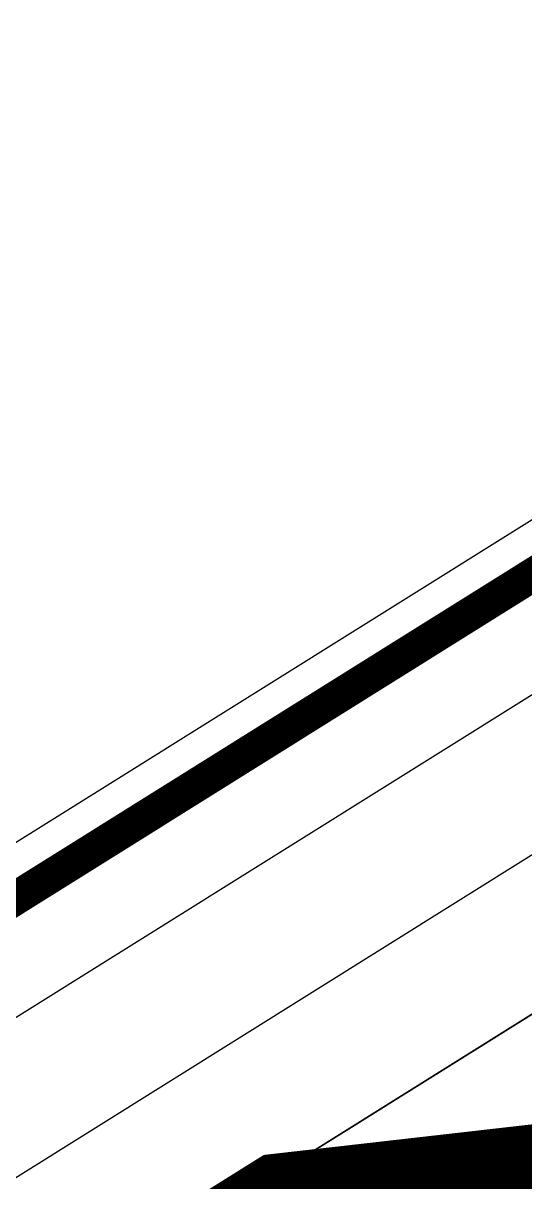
# Model space of a CAD drawing. Extents: x -809667 to 586099, y 3084146 to 3634412.
# Drawn here: x 381210.87 to 381218.29, y 3087128.46 to 3087145.59 of the extents above; entities that cross this region are included whole.
import ezdxf

# ---------------------------------------------------------------- set-up
doc = ezdxf.new("R2010")
doc.units = 0
doc.header["$LTSCALE"] = 0.5
doc.layers.add('文字', color=7, linetype='CONTINUOUS')

# ---------------------------------------------------------------- blocks, each defined once
blk = doc.blocks.new('123123')
at = {"layer": '文字', "color": 8}
for p, q in [((381939.204, 3087190.272), (381919.278, 3087177.814)), ((381920.55, 3087173.892), (381946.586, 3087190.17))]:
    blk.add_line(p, q, dxfattribs=at)
at = {"layer": '文字', "color": 8, "flags": 128}
for points, const_width in [([(381897.918, 3087296.929), (381904.377, 3087301.028), (382008.641, 3087376.039), (382070.921, 3087247.886), (382108.649, 3087200.591), (381980.343, 3087185.968), (381931.792, 3087180.434), (381911.441, 3087167.711), (381850.625, 3087264.985), (381870.975, 3087277.708), (381870.975, 3087277.708), (381870.975, 3087277.708), (381897.918, 3087296.929)], 0.5), ([(381870.975, 3087277.708), (381850.625, 3087264.985), (381911.441, 3087167.711), (381931.792, 3087180.434), (381980.343, 3087185.968)], 1.5)]:
    blk.add_lwpolyline(points, dxfattribs=dict(at, const_width=const_width))
blk.add_lwpolyline([(381860.872, 3087256.142), (381909.314, 3087178.661, 0.414214), (381920.338, 3087176.118), (381949.6, 3087194.413)], format="xyb", dxfattribs=at)
at = {"layer": '文字', "color": 8, "const_width": 0.5, "flags": 128}
blk.add_lwpolyline([(381915.515, 3087177.23), (381940.952, 3087193.134), (381908.615, 3087244.857), (381883.177, 3087228.954)], close=True, dxfattribs=at)
at = {"layer": '文字', "color": 8, "flags": 128}
blk.add_lwpolyline([(381915.737, 3087178.195), (381939.988, 3087193.357), (381908.392, 3087243.893), (381884.142, 3087228.731)], close=True, dxfattribs=at)
blk.add_lwpolyline([(381943.868, 3087188.471), (381931.573, 3087180.784)], dxfattribs=at)

msp = doc.modelspace()

# ---------------------------------------------------------------- block references
at = {"layer": '文字'}
msp.add_blockref('123123', (-717.11, -52.3), dxfattribs=at)

doc.saveas('drawing.dxf')
